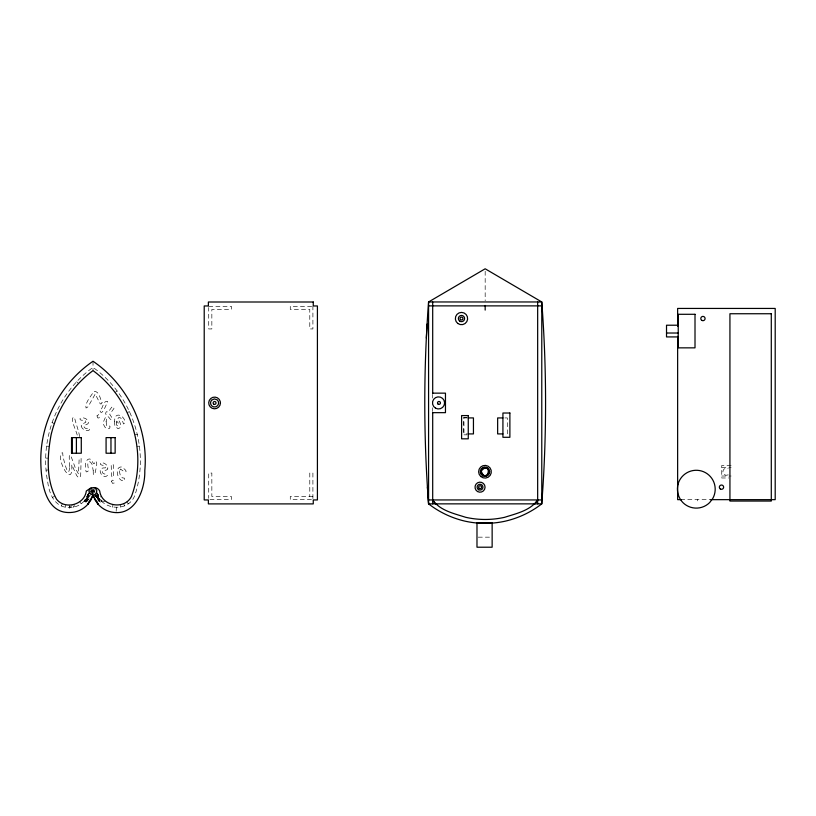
<?xml version="1.0" encoding="UTF-8"?>
<svg xmlns="http://www.w3.org/2000/svg" width="816" height="816" viewBox="0 0 816 816"><rect width="100%" height="100%" fill="white"/><g stroke="black" fill="none" stroke-linecap="round" stroke-linejoin="round"><path stroke-width="0.61" stroke-dasharray="4.08 3.06" d="M84.436 500.759C79.825 506.175 72.287 508.674 65.341 507.226C53.611 505.012 49.021 492.517 47.736 482.042C39.168 439.294 57.385 392.659 93.014 367.414C132.059 394.924 149.746 448.096 135.415 493.598C130.223 512.652 102.296 511.051 96.39 493.19M116.147 511.295L116.525 505.135M697.323 500.871L697.364 499.657M91.576 490.64L91.576 491.834M65.341 507.226L65.872 504.747M90.739 491.232L90.923 490.375M112.373 507.226L113.006 504.767M74.419 504.319L73.644 507.226L74.776 505.532M79.55 436.642C78.775 430.318 75.776 423.688 74.501 417.425C68.309 416.333 77.785 433.327 77.479 436.744M91.525 494.812L94.493 487.662M88.567 493.16L84.589 500.545L88.628 497.617M61.373 505.92L62.414 503.605M88.75 493.241L86.7 497.556L89.882 496.026M89.291 492.364L86.7 497.556L91.055 494.618M88.281 494.516L86.7 497.556L88.475 495.781M89.434 492.721L86.7 497.556L89.627 493.19M94.615 492.844L95.095 492.099L90.556 490.222M89.066 498.8L86.129 502.585L84.293 500.973M85.67 502.187L88.964 498.403M90.25 493.996L95.768 488.478M85.211 501.779L88.771 498.229M84.752 501.381L89.525 497.23M84.517 501.177L89.423 497.128M72.134 505.492L69.493 507.674L69.87 511.295M115.117 392.496L117.137 390.976M84.895 500.116L89.964 496.465M91.912 490.141C95.115 487.856 95.146 494.598 91.912 492.334M85.496 499.27L90.137 496.22M52.285 497.556L54.499 496.322M94.024 495.006L99.317 497.556L101.541 496.322M127.255 412.621L129.54 411.55M90.331 492.344L96.584 489.753M134.936 434.836L137.394 434.265M136.986 446.413L139.495 446.107M46.073 470.128L48.593 469.914M208.723 306.306L231.356 306.306L231.356 309.427L211.844 309.427L211.844 328.94L208.723 328.94L208.723 307.561M311.651 306.306L290.272 306.306L290.272 309.427L309.784 309.427L309.784 328.94L312.905 328.94L312.905 306.306M467.038 417.69L463.355 417.69L463.355 434.836L467.038 434.836M467.272 417.914L463.978 417.914L463.978 433.918L467.272 433.918M504.89 417.935L507.307 417.935L507.307 433.918L504.89 433.918M731.105 465.487L721.742 465.487L721.742 477.982L728.759 477.982M721.742 467.446L731.105 467.446M721.742 476.024L731.105 476.024M89.107 491.232L96.91 491.232M312.905 496.465L290.272 496.465L290.272 499.586L311.651 499.586M209.977 499.586L231.356 499.586L231.356 496.465L211.844 496.465L211.844 473.056L208.723 473.056L208.723 498.321M680.646 499.657L711.899 499.657M478.237 537.163L490.875 537.163M45.665 458.102L48.195 458.153M46.522 446.107L49.031 446.413M105.162 501.565L101.725 500.973L99.889 502.585L97.685 499.749M92.147 493.323L93.86 493.313L92.412 489.784M51.959 422.698L54.346 423.524M95.88 496.22L100.521 499.27M94.962 494.618L99.317 497.556L97.92 494.251M95.033 495.74L101.123 500.116M101.429 500.545L95.615 496.322L101.5 501.177M96.492 497.23L101.266 501.381M76.633 381.766L78.469 383.5M90.25 488.478L99.317 497.556L97.267 493.241M97.247 498.229L100.807 501.779M97.879 499.351L100.348 502.187M126.735 501.769L128.255 503.798M79.703 501.769L81.212 503.798M94.615 489.631L95.095 490.375M96.584 492.721L99.317 497.556L96.727 492.364M96.686 492.487L99.317 497.556M123.604 503.605L124.644 505.92M120.146 504.747L120.676 507.226M69.217 505.165L69.493 507.674L69.493 505.135M485.173 271.249L485.173 300.727M432.694 394.373L432.694 398.035M432.694 407.786L432.694 411.448M312.905 498.545L312.905 473.056L309.784 473.056L309.784 496.465M93.014 361.253L93.014 370.617M93.014 487.336L93.014 494.159M728.178 474.779A3.509 3.509 0 0 1 722.905 471.73A3.509 3.509 0 0 1 728.178 468.69M69.493 467.548C68.83 481.777 62.077 455.114 62.791 453.013L62.23 452.686C54.896 457.99 73.603 491.008 71.737 464.63L76.673 475.585L78.214 477.329L80.009 477.421L80.702 475.106L81.131 458.49L80.101 458.164L79.142 459.235L78.489 473.953L75.551 468.608L70.604 455.144L69.717 455.287L69.227 456.634L69.493 467.548M119.605 470.903C119.524 474.076 120.758 478.655 124.44 478.135L124.562 480.593C118.106 482.899 113.679 467.323 121.186 466.905C128.591 470.842 127.031 474.657 120.513 469.037L119.605 470.903M111.211 465.497L111.527 476.177L113.393 477.187L113.526 464.967L112.333 464.304L111.211 465.497M93.208 470.587L93.299 474.208L95.074 474.473C94.697 470.842 98.787 463.192 95.472 460.979C92.81 469.2 93.106 456.144 87.679 459.541C84.201 462.274 85.313 468.343 86.18 471.893C91.3 472.301 85.496 463.855 88.964 461.611L90.566 462.131L92.116 464.457L93.208 470.587M106.111 421.617L106.774 425.83L107.549 426.493L109.375 425.952L110.129 426.686C110.18 430.297 105.04 428.788 104.417 426.166C100.766 421.607 107.824 416.996 105.621 413.212L106.304 411.754L108.273 412.029L111.741 407.164L113.852 407.041L113.934 408.5L109.721 414.324L112.333 418.261C109.946 423.647 107.926 409.836 106.111 421.617M111.506 481.226L112.475 483.337L114.24 483.001L114.322 481.287L113.363 480.389L112.353 480.175L111.506 481.226M107.824 468.037C108.161 471.505 102.52 469.394 102.245 471.842C102.887 475.269 107.1 473.188 107.528 475.34C102.694 480.512 94.972 467.038 105.335 467.905C106.845 464.641 99.032 466.018 100.358 463.1C103.346 461.621 107.753 464.783 107.824 468.037M102.051 402.472L101.5 403.818L100.286 403.94L95.217 394.046L88.057 406.786L86.037 408.031C84.742 403.155 90.984 395.954 94.024 391.354C99.46 391.15 99.96 398.749 102.051 402.472M116.382 422.198C115.75 428.777 121.441 424.973 116.627 421.097L116.382 422.198M100.052 410.948C102.031 416.986 106.641 403.053 107.753 401.707C103.448 399.442 102.734 408.938 100.052 410.948M114.383 421.331L114.944 426.187L118.065 428.726C123.053 427.686 119.983 421.311 117.565 419.006L118.881 417.486C122.247 417.425 122.502 421.678 123.563 423.983C128.357 421.148 118.799 410.55 115.117 417.282L114.383 421.331M97.012 415.885L97.655 417.853L98.828 417.996L99.654 417.16L98.716 414.589L97.012 415.885M81.212 425.942C81.641 429.185 86.996 432.388 89.668 429.777C90.046 426.115 85.772 430.297 84.283 427.268C81.865 424.493 89.179 425.309 88.414 422.168C87.924 418.72 82.62 416.486 79.948 418.649C79.305 421.79 86.608 418.679 85.874 422.209L82.13 424.198L81.212 425.942M92.279 490.936C92.861 494.037 94.86 489.131 92.279 490.936"/><path stroke-width="1.22" d="M426.36 338.099L427.115 324.044M88.975 501.901L87.965 504.196A24.582 24.582 0 0 1 74.674 512.009C44.054 517.487 40.657 479.359 40.8 458.011C41.381 419.781 61.496 382.826 93.014 361.253C128.112 385.121 148.696 428.237 144.799 470.546C145.289 489.62 135.13 517.099 111.343 512.009A24.582 24.582 0 0 1 98.053 504.196L95.044 499.943L93.014 495.139C82.538 491.099 95.36 482.929 99.695 490.997C101.541 506.308 124.664 510.347 131.519 496.322C148.012 452.033 131.121 398.351 93.014 370.617C71.971 386.141 57.13 409.459 51.092 434.836C47.175 455.869 45.849 480.104 56.6 499.3C65.229 510.143 84.64 504.665 86.323 490.997L91.076 487.764M92.453 496.148L87.965 504.196L90.974 499.943L93.014 495.139L94.962 494.618L96.39 493.19L96.778 490.222L94.942 487.764L95.768 488.478M535 503.86L537.662 499.943C530.461 510.581 516.181 513.58 504.614 517.313A88.791 88.791 0 0 1 465.742 517.313C454.175 513.58 439.875 510.581 432.694 499.943L435.356 503.849M428.573 305.878L541.773 305.878M678.229 325.217L666.519 325.217L666.519 336.926L678.229 336.926M666.519 333.02L678.229 333.02M432.694 393.149L445.465 393.149L445.465 412.661L432.694 412.661M468.262 417.914L473.443 417.914L473.443 433.918L468.262 433.918M502.921 417.935L497.648 417.935L497.648 433.918L502.921 433.918M681.442 499.657L677.637 499.657L677.637 336.294M710.583 499.657L775.2 499.657L775.2 308.438L677.637 308.438L677.637 326.288M428.573 499.943L541.773 499.943M428.573 503.86L541.773 503.86L542.936 487.06A1346.349 1346.349 0 0 0 541.773 301.961L485.173 268.79L428.573 301.961A1346.39 1346.39 0 0 0 428.573 503.86C439.253 512.173 451.707 518.048 464.885 521.128A92.708 92.708 0 0 0 505.471 521.118C518.639 518.048 531.094 512.173 541.773 503.86L541.773 301.961L428.573 301.961L428.573 503.86L427.421 487.06M93.565 496.148L98.053 504.196L97.043 501.901M537.662 301.961L537.662 503.86M485.173 305.449L485.173 310.1M432.694 301.961L432.694 393.394M432.694 412.417L432.694 503.86M110.966 437.611L110.966 453.227M76.408 437.611L76.408 453.227M72.216 437.611L72.216 453.227M481.165 470.985C487.55 487.489 493.364 458.143 481.165 470.985M677.994 484.296C676.372 490.763 678.259 497.791 682.89 502.574A18.931 18.931 0 0 0 709.655 502.574L712.664 498.658A18.931 18.931 0 0 0 703.514 471.709A18.931 18.931 0 0 0 677.994 484.296M211.497 400.289L210.579 402.186L210.732 404.287L211.915 406.031L213.812 406.949L215.914 406.796L217.658 405.613L218.576 403.716L218.423 401.615L217.24 399.871L214.282 398.891L211.497 400.289M313.262 302.002L208.376 302.002L208.376 305.959L204.214 305.959L204.214 499.943L208.376 499.943L208.376 503.9L313.262 503.9L313.262 499.943L317.414 499.943L317.414 305.959L313.262 305.959L313.262 302.002M771.293 313.742L729.932 313.742L729.932 501.055L771.293 501.055L771.293 313.742M695.008 314.293L678.229 314.293L678.229 347.851L695.008 347.851L695.008 314.293M509.888 413.018L502.921 413.018L502.921 437.294L509.888 437.294L509.888 413.018M468.262 415.579L461.601 415.579L461.601 438.824L468.262 438.824L468.262 415.579M81.284 437.611L71.533 437.611L71.533 453.227L81.284 453.227L81.284 437.611M115.148 437.611L106.08 437.611L106.08 453.227L115.148 453.227L115.148 437.611M492.14 522.811L476.983 522.811L476.983 547.21L492.14 547.21L492.14 522.811M220.432 402.951L220.228 401.431A5.855 5.855 0 0 0 210.814 398.463A5.855 5.855 0 0 0 212.099 408.255A5.855 5.855 0 0 0 220.432 402.951M457.837 323.493A6.151 6.151 0 0 0 467.599 319.24A6.151 6.151 0 0 0 459.031 312.916A6.151 6.151 0 0 0 457.837 323.493M459.632 321.055A3.121 3.121 0 0 0 464.59 318.893A3.121 3.121 0 0 0 460.244 315.68A3.121 3.121 0 0 0 459.632 321.055M435.52 408.153A6.049 6.049 0 0 0 444.598 402.91A6.049 6.049 0 0 0 435.52 397.667A6.049 6.049 0 0 0 435.52 408.153M478.574 489.712A2.927 2.927 0 0 0 482.96 487.172A2.927 2.927 0 0 0 478.574 484.643A2.927 2.927 0 0 0 478.574 489.712M477.523 491.528A5.029 5.029 0 0 0 485.061 487.172A5.029 5.029 0 0 0 477.523 482.827A5.029 5.029 0 0 0 477.523 491.528M480.808 476.524A6.344 6.344 0 0 0 491.201 472.943A6.344 6.344 0 0 0 482.899 465.732A6.344 6.344 0 0 0 480.808 476.524M482.623 475.789A4.682 4.682 0 0 0 489.651 471.73A4.682 4.682 0 0 0 482.623 467.68A4.682 4.682 0 0 0 482.623 475.789M483.011 475.116A3.907 3.907 0 0 0 488.866 471.73A3.907 3.907 0 0 0 483.011 468.353A3.907 3.907 0 0 0 483.011 475.116M479.176 488.305A1.459 1.459 0 0 0 481.562 487.438A1.459 1.459 0 0 0 479.614 485.806A1.459 1.459 0 0 0 479.176 488.305M438.029 404.053A1.459 1.459 0 0 0 440.416 403.186A1.459 1.459 0 0 0 438.467 401.554A1.459 1.459 0 0 0 438.029 404.053M460.55 319.668A1.459 1.459 0 0 0 462.927 318.801A1.459 1.459 0 0 0 460.989 317.169A1.459 1.459 0 0 0 460.55 319.668M720.375 489.008A2.142 2.142 0 0 0 723.639 487.234A2.142 2.142 0 0 0 720.467 485.285A2.142 2.142 0 0 0 720.375 489.008M701.862 320.402A2.142 2.142 0 0 0 705.085 318.546A2.142 2.142 0 0 0 701.862 316.69A2.142 2.142 0 0 0 701.862 320.402M213.639 404.073A1.459 1.459 0 0 0 216.016 403.206A1.459 1.459 0 0 0 214.078 401.574A1.459 1.459 0 0 0 213.639 404.073"/></g></svg>
